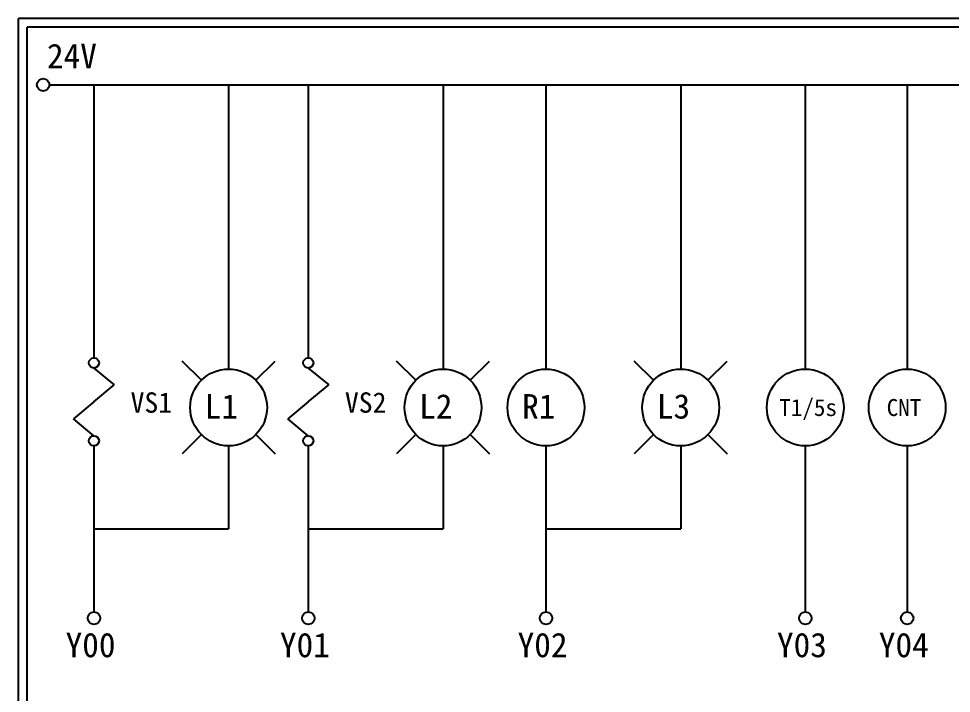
# Model space of a CAD drawing. Extents: x 926 to 1213, y 3 to 207.
# Drawn here: x 925.7 to 1063.1, y 107.6 to 207 of the extents above; entities that cross this region are included whole.
import ezdxf

# ---------------------------------------------------------------- set-up
doc = ezdxf.new("R2010")
doc.units = 0
doc.layers.get('0').update_dxf_attribs({"linetype": 'CONTINUOUS'})
doc.layers.add('圖框層', color=7, linetype='CONTINUOUS')
doc.layers.add('標尺寸層', color=3, linetype='CONTINUOUS')
doc.styles.add('STSL', font='kaiu.ttf')

msp = doc.modelspace()

# ---------------------------------------------------------------- linework, layer by layer
for p, q in [((952.66, 153.73), (949.83, 156.56)), ((960.67, 153.73), (963.5, 156.56)), ((984.22, 153.73), (981.39, 156.56)), ((992.23, 153.73), (995.06, 156.56)), ((1019.22, 153.73), (1016.39, 156.56)), ((1027.23, 153.73), (1030.06, 156.56)), ((952.66, 145.73), (949.83, 142.9)), ((960.67, 145.73), (963.5, 142.9)), ((984.22, 145.73), (981.39, 142.9)), ((992.23, 145.73), (995.06, 142.9)), ((1019.22, 145.73), (1016.39, 142.9)), ((1027.23, 145.73), (1030.06, 142.9))]:
    msp.add_line(p, q)
at = {"layer": '圖框層', "color": 7}
for p, q in [((1212.74, 206.97), (925.74, 206.97)), ((925.74, 3), (925.74, 206.97)), ((1211.49, 205.72), (926.99, 205.72)), ((926.99, 4.25), (926.99, 205.72))]:
    msp.add_line(p, q, dxfattribs=at)
at = {"layer": '標尺寸層', "color": 7}
for p, q in [((930.28, 197.22), (1207.88, 197.22)), ((936.83, 197.22), (936.83, 157.03)), ((956.66, 197.22), (956.66, 155.39)), ((968.39, 197.22), (968.39, 157.03)), ((988.23, 197.22), (988.23, 155.39)), ((1003.39, 197.22), (1003.39, 155.39)), ((1023.23, 197.22), (1023.23, 155.39)), ((1041.58, 197.22), (1041.58, 155.39)), ((1056.58, 197.22), (1056.58, 155.39)), ((936.83, 155.53), (939.83, 153.04)), ((968.39, 155.53), (971.4, 153.04)), ((936.83, 150.55), (939.83, 153.04)), ((968.39, 150.55), (971.4, 153.04)), ((936.83, 150.55), (933.83, 148.06)), ((968.39, 150.55), (965.39, 148.06)), ((936.83, 145.57), (933.83, 148.06)), ((968.39, 145.57), (965.39, 148.06)), ((936.83, 144.07), (936.83, 119.62)), ((956.66, 144.07), (956.66, 131.84)), ((968.39, 144.07), (968.39, 119.62)), ((988.23, 144.07), (988.23, 131.84)), ((1003.39, 144.07), (1003.39, 119.62)), ((1023.23, 144.07), (1023.23, 131.84)), ((1041.58, 144.07), (1041.58, 119.62)), ((1056.58, 144.07), (1056.58, 119.62))]:
    msp.add_line(p, q, dxfattribs=at)
at = {"layer": '標尺寸層'}
for p, q in [((936.83, 131.84), (956.66, 131.84)), ((968.39, 131.84), (988.23, 131.84)), ((1003.39, 131.84), (1023.23, 131.84))]:
    msp.add_line(p, q, dxfattribs=at)
at = {"layer": '標尺寸層', "color": 7}
for centre, radius in [((929.36, 197.22), 0.92), ((936.83, 156.28), 0.751), ((968.39, 156.28), 0.751), ((956.66, 149.73), 5.66), ((988.23, 149.73), 5.66), ((1003.39, 149.73), 5.66), ((1023.23, 149.73), 5.66), ((1041.58, 149.73), 5.66), ((1056.58, 149.73), 5.66), ((936.83, 144.82), 0.751), ((968.39, 144.82), 0.751), ((936.83, 118.7), 0.92), ((968.39, 118.7), 0.92), ((1003.39, 118.7), 0.92), ((1041.58, 118.7), 0.92), ((1056.58, 118.7), 0.92)]:
    msp.add_circle(centre, radius, dxfattribs=at)

# ---------------------------------------------------------------- texts
at = {"layer": '圖框層', "color": 4, "style": 'STSL'}
for s, height, p in [('24V', 3.6, (929.91, 199.68)), ('VS1', 3, (942.22, 148.95)), ('L1', 3.6, (953.15, 148.09)), ('VS2', 3, (973.78, 148.95)), ('L2', 3.6, (984.72, 148.09)), ('R1', 3.6, (999.88, 148.09)), ('L3', 3.6, (1019.72, 148.09)), ('T1/5s', 2.5, (1037.74, 148.47)), ('CNT', 2.5, (1053.56, 148.47)), ('Y00', 3.6, (932.66, 112.96)), ('Y01', 3.6, (964.22, 112.96)), ('Y02', 3.6, (999.22, 112.96)), ('Y03', 3.6, (1037.41, 112.96)), ('Y04', 3.6, (1052.41, 112.96))]:
    msp.add_text(s, height=height, dxfattribs=at).set_placement(p)

doc.saveas('drawing.dxf')
